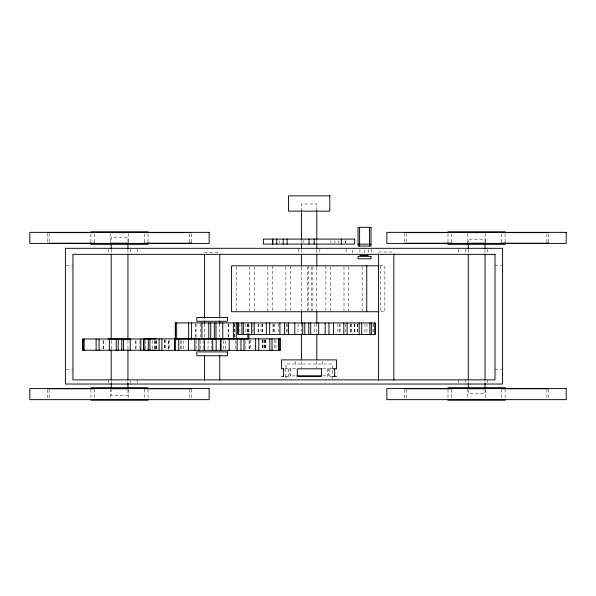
<?xml version="1.0" encoding="UTF-8"?>
<svg xmlns="http://www.w3.org/2000/svg" width="596" height="596" viewBox="0 0 596 596"><rect width="100%" height="100%" fill="white"/><g stroke="black" fill="none" stroke-linecap="round" stroke-linejoin="round"><path stroke-width="0.45" stroke-dasharray="2.98 2.23" d="M332.166 368.82L332.173 364L286.013 364L286.035 368.82M286.02 378.043L286.035 376.329M378.52 251.996L393.837 251.996M204.458 252.488L219.76 252.488M66.245 265.242L72.936 265.242M495.008 265.242L501.705 265.242M379.883 265.816L384.86 265.816L384.86 311.745L379.883 311.745M295.564 368.239L289.961 368.239L289.961 375.897L295.564 375.897M322.63 368.239L328.24 368.239L328.24 375.897L322.63 375.897M285.119 368.82L290.811 368.82L290.811 376.329L285.119 376.329M332.68 368.82L327.375 368.82L327.375 376.329L332.68 376.329M66.245 369.356L72.936 369.356M495.008 369.356L501.705 369.356M332.166 376.329L332.173 379.749M548.283 233.96L548.283 241.916M548.283 389.419L548.283 398.709M546.882 233.96L546.882 241.916M546.882 389.419L546.882 398.709M505.08 233.96L505.08 241.916M505.08 389.419L505.08 398.709M501.333 233.96L501.333 241.916M501.333 389.419L501.333 398.709M487.521 379.875L487.521 383.206M487.409 249.18L487.409 254.343M485.442 233.513L485.442 242.363M485.442 389.419L485.442 398.709M485.01 242.043L485.01 239.249L468.27 239.249L468.27 242.043M485.01 249.478L485.01 253.203M485.01 380.628L485.01 382.483M485.01 389.926L485.01 393.651L468.27 393.651L468.27 389.926M468.27 249.478L468.27 253.203M468.27 380.628L468.27 382.483M467.704 233.513L467.704 243.243M467.704 388.756L467.704 398.709M465.871 249.18L465.871 254.343M465.759 379.875L465.759 383.206M458.555 249.18L458.555 254.343M458.555 379.875L458.555 383.206M451.731 233.96L451.731 241.916M451.731 389.419L451.731 398.709M447.983 233.96L447.983 241.916M447.983 389.419L447.983 398.709M406.189 233.513L406.189 242.363M406.189 389.635L406.189 398.486M404.781 233.513L404.781 242.363M404.781 389.635L404.781 398.486M380.263 265.816L380.263 311.745M373.945 323.837L373.945 332.672M373.044 323.837L373.044 332.672M371.152 249.18L371.152 254.343M368.335 249.508L368.335 252.965M366.942 323.837L366.942 332.672M364.923 323.837L364.923 332.672M364.126 249.918L364.126 253.136M362.152 266.732L362.152 311.745M359.917 249.508L359.917 252.965M357.794 323.837L357.794 332.672M357.675 323.837L357.675 332.672M354.896 323.837L354.896 332.672M354.717 323.837L354.717 332.672M354.568 323.837L354.568 332.672M352.258 249.918L352.258 253.136M351.625 323.837L351.625 332.672M350.917 323.837L350.917 332.672M350.686 323.837L350.686 332.672M348.585 266.732L348.585 311.745M346.112 249.18L346.112 254.343M345.673 323.837L345.673 332.672M345.553 240.657L345.553 242.833M345.188 240.657L345.188 242.833M343.996 266.732L343.996 311.745M340.1 323.837L340.1 332.672M339.78 323.837L339.78 332.672M338.245 240.657L338.245 242.833M337.925 323.837L337.925 332.672M334.855 240.657L334.855 242.833M332.68 370.228L332.68 375.391M330.944 240.657L330.944 242.833M330.489 266.732L330.489 311.745M329.864 368.82L329.864 376.329M325.893 265.816L325.893 310.829M322.496 361.541L322.496 364M319.851 249.18L319.851 254.343M316.789 210.477L316.789 203.981L301.479 203.981L301.479 210.477M316.789 240.173L316.789 242.952M316.789 249.448L316.789 253.158M316.789 267.075L316.789 310.687M316.789 323.68L316.789 332.955M316.789 361.72L316.789 368.216M314.532 323.837L314.532 332.672M312.87 266.732L312.87 311.745M311.306 266.732L311.306 311.745M308.311 265.816L308.311 310.829M307.536 266.732L307.536 310.829M303.856 240.032L303.856 242.833M301.479 240.173L301.479 242.952M301.479 249.448L301.479 253.158M301.479 267.075L301.479 310.687M301.479 323.68L301.479 332.955M301.479 361.72L301.479 368.216M298.417 249.18L298.417 254.343M298 323.837L298 332.672M295.698 361.541L295.698 364M290.483 265.816L290.483 310.829M288.315 368.82L288.315 376.329M287.138 323.837L287.138 332.672M286.758 323.837L286.758 332.672M285.886 266.732L285.886 311.745M285.499 368.82L285.499 376.329M279.8 240.657L279.8 242.833M278.257 323.837L278.257 332.672M275.963 339.742L275.963 349.457M274.659 323.837L274.659 332.672M274.316 339.742L274.316 349.457M273.273 323.837L273.273 332.672M272.953 323.837L272.953 332.672M272.476 265.816L272.476 310.829M267.887 266.732L267.887 311.745M265.503 339.742L265.503 349.457M265.101 339.742L265.101 349.457M264.944 339.742L264.944 349.457M264.751 339.742L264.751 349.457M263.074 339.742L263.074 349.457M262.702 339.742L262.702 349.457M262.367 323.837L262.367 332.672M262.344 339.742L262.344 349.457M262.136 323.837L262.136 332.672M261.033 323.837L261.033 332.672M258.329 323.837L258.329 332.672M258.105 323.837L258.157 332.672M254.343 266.732L254.343 311.745M252.935 323.837L252.935 332.672M250.29 339.742L250.29 349.457M249.754 266.732L249.754 310.829M249.441 340.629L249.441 349.457M249.061 340.629L249.061 349.457M248.912 323.807L248.912 332.739M248.688 323.807L248.688 332.739M247.839 323.807L247.839 332.739M247.534 323.807L247.534 332.739M245.857 323.837L245.857 332.672M245.463 340.629L245.463 349.457M239.875 323.837L239.875 332.672M236.18 266.732L236.18 311.745M235.815 340.629L235.815 349.457M234.831 323.807L234.831 337.202M234.75 323.807L234.75 337.202M228.529 323.807L228.529 337.202M228.164 323.807L228.164 337.202M225.318 340.629L225.318 349.457M223.589 340.629L223.589 349.457M219.76 323.747L219.76 337.627M211.505 340.629L211.505 349.457M208.049 340.629L208.049 349.457M204.458 323.747L204.458 337.627M203.161 340.629L203.161 349.457M200.636 323.807L200.636 337.202M200.636 340.629L200.636 350.344M196.181 340.629L196.181 349.457M196.054 323.807L196.054 337.202M195.689 323.807L195.689 337.202M191.219 233.96L191.219 241.916M191.219 389.419L191.219 398.709M189.811 233.96L189.811 241.916M189.811 389.419L189.811 398.709M183.24 340.629L183.24 349.457M181.214 340.629L181.214 349.457M180.238 340.629L180.238 349.457M169.264 339.742L169.264 349.457M165.427 339.742L165.427 349.457M164.809 339.742L164.809 349.457M164.265 339.742L164.265 349.457M156.376 340.718L156.376 349.375M156.152 340.718L156.152 349.375M155.303 340.718L155.303 349.375M154.997 340.718L154.997 349.375M154.342 340.629L154.342 349.457M152.189 340.629L152.189 349.457M148.017 233.96L148.017 241.916M148.017 389.419L148.017 398.709M145.752 340.629L145.752 349.457M144.269 233.96L144.269 241.916M144.269 389.419L144.269 398.709M139.918 340.718L139.918 349.375M137.14 249.18L137.14 254.343M137.14 379.875L137.14 383.206M136 340.718L136 349.375M135.627 340.718L135.627 349.375M130.345 249.18L130.345 254.343M130.45 380.71L130.45 383.206M128.378 233.513L128.378 242.363M128.378 389.419L128.378 398.709M127.939 241.864L127.939 237.208L111.206 237.208L111.206 241.864M127.939 249.307L127.939 253.032M127.939 340.547L127.939 349.859M127.939 380.583L127.939 383.377M127.939 389.888L127.939 395.476L111.206 395.476L111.206 389.896M111.206 249.307L111.206 253.032M111.206 340.547L111.206 349.859M111.206 380.583L111.206 383.377M110.64 233.513L110.64 243.243M110.64 388.756L110.64 398.709M108.807 249.18L108.807 254.343M108.696 379.875L108.696 383.206M103.518 340.718L103.518 349.375M103.153 340.718L103.153 349.375M94.667 233.96L94.667 241.916M94.667 389.419L94.667 398.709M90.92 233.96L90.92 241.916M90.92 389.419L90.92 398.709M49.118 233.513L49.118 242.363M49.118 389.635L49.118 398.486M47.717 233.513L47.717 242.363M47.717 389.635L47.717 398.486M168.586 349.457L168.586 339.742L168.556 349.457"/><path stroke-width="0.89" d="M90.771 231.844L148.158 231.844M447.842 231.844L505.229 231.844M47.65 232.626L94.667 232.626M110.64 232.626L128.378 232.626M144.269 232.626L191.286 232.626M404.714 232.626L451.731 232.626M467.704 232.626L485.442 232.626M501.333 232.626L548.35 232.626M47.65 243.243L94.667 243.243L94.667 242.579M191.286 243.243L144.269 243.243L144.269 242.579M404.714 243.243L451.731 243.243L451.731 242.579M358.077 244.136L370.995 244.136M90.771 244.33L148.158 244.33M447.842 244.33L505.229 244.33M359.917 255.557L368.335 255.557M378.84 265.816L231.591 265.816L231.591 311.745L378.84 311.745M156.376 338.982L82.769 338.982L82.769 350.239L156.376 350.239M108.099 339.05L131.053 339.05M283.934 368.82L281.61 368.82L281.617 359.895L336.569 359.895L336.569 368.82L333.067 368.82M297.031 375.897L321.162 375.897M281.61 376.329L283.934 376.329M333.067 376.329L336.569 376.329M90.771 387.676L148.158 387.676M447.842 387.676L505.229 387.676M47.65 388.756L94.667 388.756M110.64 388.756L128.378 388.756M144.269 388.756L191.286 388.756M404.714 388.756L451.731 388.756M467.704 388.756L485.442 388.756M501.333 388.756L548.35 388.756M90.771 400.154L148.158 400.154M447.842 400.154L505.229 400.154M548.283 242.579L548.283 243.243L501.333 243.243L501.333 242.579M546.882 242.579L546.882 243.243M505.08 242.579L505.08 243.243M485.442 242.579L485.442 243.243L467.704 243.243L467.704 242.579M485.01 243.898L485.01 248.554M485.01 254.134L485.01 379.697M485.01 383.414L485.01 388.07M468.27 243.898L468.27 248.554M468.27 254.134L468.27 379.697M468.27 383.414L468.27 388.07M447.983 242.579L447.983 243.243M393.837 253.851L393.837 380.308M378.52 253.851L378.52 380.308M374.959 322.957L374.959 334.438M371.345 322.957L371.345 334.438M369.892 322.957L369.892 334.438M369.468 227.314L369.468 246.051M366.749 265.816L366.749 311.745M361.683 322.957L361.683 334.438M359.604 227.314L359.604 246.051M359.202 322.957L359.202 334.438M347.118 322.957L347.118 334.438M343.817 322.957L343.817 334.438M341.314 239.1L341.314 244.077M334.661 368.82L334.661 376.329M333.499 322.957L333.499 334.438M328.955 322.957L328.955 334.438M325.133 322.957L325.133 334.438M318.651 322.957L318.651 334.438M316.789 210.477L316.789 239.242M316.789 243.883L316.789 248.517M316.789 254.09L316.789 266.151M316.789 311.619L316.789 323.68M316.789 333.887L316.789 359.865M314.189 239.1L314.189 244.077M310.732 322.957L310.732 334.438M309.026 239.1L309.026 244.077M308.788 322.957L308.788 334.438M304.787 322.957L304.787 334.438M302.723 322.957L302.723 334.438M301.479 210.477L301.479 239.242M301.479 243.883L301.479 248.517M301.479 254.09L301.479 266.151M301.479 311.619L301.479 323.68M301.479 333.887L301.479 359.865M294.796 322.957L294.796 334.438M288.427 322.957L288.427 334.438M287.101 239.1L287.101 244.077M284.597 322.957L284.597 334.438M283.517 368.82L283.517 376.329M283.189 239.1L283.189 244.077M279.911 322.957L279.911 334.438M279.405 338.856L279.405 350.344M278.474 338.856L278.474 350.344M276.738 239.1L276.738 244.077M272.856 239.1L272.856 244.077M272.491 239.1L272.491 244.077M272.029 338.856L272.029 350.344M269.876 338.856L269.876 350.344M269.675 322.957L269.675 334.438M266.352 322.957L266.352 334.438M258.791 338.856L258.791 350.344M255.632 338.856L255.632 350.344M254.194 322.957L254.194 334.438M251.683 322.957L251.683 334.438M248.912 333.633L248.912 338.99L175.537 338.99L175.537 322.913M247.839 333.633L247.839 338.99M243.98 338.856L243.98 350.344M243.362 322.957L243.362 334.438M241.887 322.957L241.887 334.438M240.978 338.856L240.978 350.344M238.147 322.957L238.147 334.438M237.826 322.957L237.826 334.438L375.249 334.438L375.249 322.957L175.306 322.913L175.306 338.99M237.126 338.856L237.126 350.344M236.232 322.913L236.232 338.99M233.349 322.913L233.349 338.99M229.184 338.856L229.184 350.344M222.77 322.913L222.77 338.99M221.056 338.856L221.056 350.344M220.349 338.856L220.349 350.344M219.76 254.336L219.76 318.19M219.76 320.968L219.76 323.747M219.76 355.209L219.76 380.196M216.169 338.856L216.169 350.344M215.961 322.913L215.961 338.99M214.337 322.913L214.337 338.99M212.712 338.856L212.712 350.344M210.746 322.913L210.746 338.99M208.771 322.913L208.771 338.99M204.458 254.336L204.458 318.19M204.458 320.968L204.458 323.747M204.458 355.209L204.458 380.196M204.353 338.856L204.353 350.344M201.917 322.913L201.917 338.99M198.908 338.856L198.908 350.344M194.817 338.856L194.817 350.344M191.592 322.913L191.592 338.99M191.219 242.579L191.219 243.243M189.811 242.579L189.811 243.243M188.656 322.913L188.656 338.99M188.403 338.856L188.403 350.344M178.755 338.856L178.755 350.344M176.684 322.913L176.684 338.99M175.157 338.856L175.157 350.344M174.784 338.856L174.784 350.344M161.874 338.856L161.874 350.344M159.117 338.856L159.117 350.344M149.909 338.856L149.909 350.344M148.262 338.856L148.262 350.344M148.017 242.579L148.017 243.243M144.031 338.856L144.031 350.344M140.812 338.982L140.812 350.239M130.233 338.982L130.233 350.239M128.378 242.579L128.378 243.243L110.64 243.243L110.64 242.579M127.939 243.727L127.939 248.376M127.939 253.963L127.939 339.616M127.939 349.859L127.939 379.652M127.939 383.377L127.939 388.033M123.424 338.982L123.424 350.239M121.8 338.982L121.8 350.239M118.209 338.982L118.209 350.239M116.235 338.982L116.235 350.239M111.206 243.727L111.206 248.376M111.206 253.963L111.206 339.616M111.206 349.859L111.206 379.652M111.206 383.377L111.206 388.033M109.381 338.982L109.381 350.239M99.055 338.982L99.055 350.239M96.127 338.982L96.127 350.239M90.92 242.579L90.92 243.243M84.148 338.982L84.148 350.239M83 338.982L83 350.239M329.804 195.846L288.464 195.846L288.464 211.155L329.804 211.155L329.804 195.846M371.003 227.314L358.069 227.314L358.069 246.051L371.003 246.051L371.003 227.314M209.136 232.365L29.8 232.365L29.807 243.406L209.136 243.406L209.136 232.365M566.2 232.365L386.864 232.365L386.864 243.406L566.2 243.406L566.193 232.365M354.687 239.1L263.358 239.1L263.358 244.077L354.687 244.077L354.687 239.1M502.54 248.316L65.404 248.316L65.404 384.04L502.54 384.04L502.54 248.316M495.008 254.343L72.936 254.343L72.936 379.875L495.008 379.875L495.008 254.343M371.003 256.362L358.069 256.362L358.069 258.813L371.003 258.813L371.003 256.362M227.411 317.452L196.807 317.452L196.807 321.274L227.411 321.274L227.411 317.452M280.567 338.856L143.651 338.856L143.651 350.344L280.567 350.344L280.567 338.856M227.411 351.908L196.807 351.908L196.807 355.738L227.411 355.738L227.411 351.908M321.438 368.82L297.27 368.82L297.27 376.329L321.438 376.329L321.438 368.82M209.136 388.592L29.8 388.592L29.8 399.64L209.136 399.64L209.136 388.592M566.2 388.592L386.864 388.592L386.864 399.64L566.2 399.64L566.193 388.592"/></g></svg>
